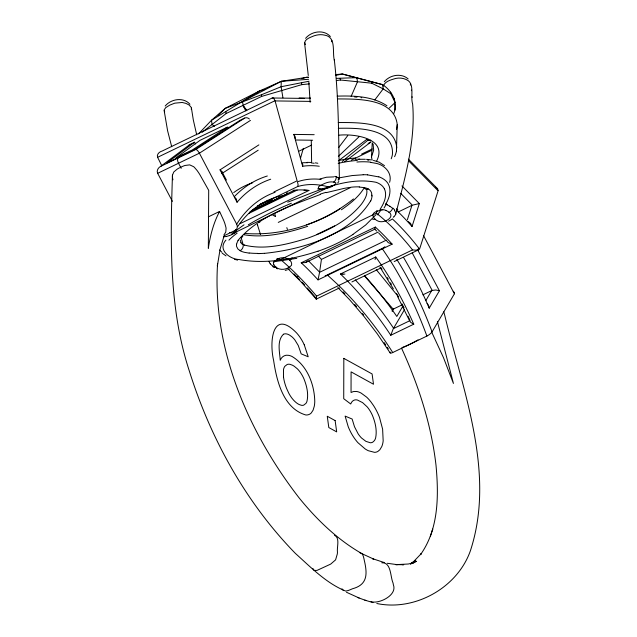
<?xml version="1.0" encoding="UTF-8"?>
<svg xmlns="http://www.w3.org/2000/svg" width="637" height="637" viewBox="0 0 637 637"><rect width="100%" height="100%" fill="white"/><g stroke="black" fill="none" stroke-linecap="round" stroke-linejoin="round"><path stroke-width="0.96" d="M371.936 195.153L371.912 195.965M316.207 298.936L316.597 296.149L412.529 249.911L416.909 250.245L419.52 249.059A198.019 109.675 68.6 0 0 392.257 218.81M393.738 113.681C398.587 102.541 392.113 90.876 382.606 84.665L342.34 74.003L335.556 74.617M219.526 211.556C213.506 222.966 210.186 235.618 208.339 248.326L208.705 190.352L199.795 174.538A56.9 49.797 55.7 0 0 197.008 170.398L194.444 167.412A11.689 10.232 55.7 0 0 193.64 166.695L189.707 164.872L185.009 165.469A42.408 37.113 55.7 0 0 181.322 166.958L179.96 167.603A45.888 40.163 55.7 0 0 177.19 169.124L173.821 171.942L172.444 175.175C170.429 240.73 168.614 307.822 189.324 370.981C210.521 438.582 245.802 502.561 295.433 553.457C310.713 567.153 326.423 583.388 345.692 591.072C348.089 590.786 350.294 589.703 352.476 588.763C368.258 584.575 367.302 573.133 364.165 559.764A55.594 40.434 -61.1 0 0 363.815 558.116C363.416 556.547 362.994 554.899 361.912 553.641C337.411 539.627 316.788 519.673 299.079 497.847C247.968 431.751 212.057 348.423 217.583 263.599L217.368 265.947L220.115 249.139L223.961 236.375M396.445 150.937L397.241 124.581C394.231 98.098 357.413 99.069 337.905 98.926M396.803 148.015C394.478 121.269 357.54 122.583 338.263 122.535M397.241 124.581L396.58 129.55M308.443 77.077L281.299 81.313L281.1 86.728L282.932 97.787M372.239 142.831L371.506 157.044L372.151 160.198M305.338 44.622C302.702 39.613 310.522 37.36 313.985 35.847C317.457 34.669 321.263 34.239 324.838 35.194C336.519 37.113 332.1 52.242 334.353 60.348M331.893 40.457L331.543 41.803M164.672 112.016L164.211 109.795L165.7 107.669L169.729 105.129L174.809 103.154L182.19 102.469L185.932 103.385L189.181 105.057L191.339 107.542L193.33 120.043L196.706 134.837M191.434 108.186L191.235 109.198M371.514 156.79L373.672 150.173L373.115 144.464M383.291 86.17C384.891 81.146 391.349 79.76 395.872 78.399C400.124 77.539 404.734 78.279 408.341 80.756C414.488 85.597 410.316 97.453 412.641 104.046C415.738 141.78 404.726 178.416 395.633 214.558L393.992 216.739M410.594 83.877L410.324 85.063M172.444 175.175L172.412 176.935A11.689 10.232 55.7 0 0 172.531 177.978L172.938 179.817M376.905 210.393L376.586 212.543M236.574 244.162L236.486 245.189A29.103 13.074 -3.4 0 0 236.606 246.519L237.943 249.059L240.611 250.978A17.589 7.859 -3.2 0 0 244.481 252.324L249.099 253.128M318.213 255.994A217.878 104.492 64.3 0 1 321.438 259.402L319.583 272.15L308.65 261.011M376.491 213.092L280.527 259.53L276.92 258.59M389.621 182.325C392.631 172.531 383.713 164.099 374.556 163.088A39.144 21.284 -14.4 0 0 370.575 162.435M376.451 213.284L376.459 213.252A193.608 107.557 68.7 0 1 412.521 249.911L412.585 249.927M318.038 279.89L392.169 244.154A194.866 93.456 64.3 0 0 375.344 227.067L301.213 262.802A194.866 93.456 64.3 0 1 318.038 279.89L319.551 272.341L386.42 240.109M375.344 227.067L374.875 229.017M390.768 335.269L393.284 328.676L409.782 320.722L410.682 322.362L413.771 324.185L390.768 335.269L388.466 331.797A196.188 98.695 58.2 0 0 343.789 277.262L340.469 273.99L375.742 256.99L378.322 260.605A196.188 88.623 70.1 0 1 412.075 320.411L413.771 324.185M438.16 190.574L437.635 188.815L435.461 187.206M314.184 134.686L293.88 134.407L302.663 166.257L302.766 164.346L302.105 163.064M392.113 310.53L393.22 309.184A4.602 3.846 30.4 0 1 393.65 308.937L402.465 304.685M295.25 138.54L295.122 136.605L293.88 134.407M402.13 564.693L403.731 564.701L395.752 564.653L408.261 564.016L414.082 562.638L410.961 563.411L416.455 561.348L410.706 563.817L415.865 561.07L410.419 563.992L415.26 560.544L412.856 562.391L421.399 553.489L420.547 554.572C438.861 528.917 438.774 495.331 436.003 465.225C431.321 424.529 418.509 385.122 401.469 348.001M375.082 259.546L375.742 256.99M300.616 157.888L303.3 148.349M395.633 214.558L395.625 212.535L394.454 210.298M407.393 219.669L411.932 205.361L398.571 211.81M396.509 210.266A211.914 117.367 68.6 0 1 409.312 223.483L412.035 226.549L419.329 203.569L401.955 185.932M432.443 530.016L432.754 529.084L430.357 536.338M316.422 298.888L316.485 298.721A198.266 79.251 60.4 0 0 307.313 288.004M232.425 233.779L332.267 185.486M387.742 200.321C389.924 195.4 391.062 189.356 388.451 184.356A35.393 19.309 -15 0 0 378.88 176.791M351.122 96.402L357.468 81.862L356.895 77.642L336.4 78.375M307.759 260.875L305.362 262.563L301.213 262.802M370.63 200.918C349.172 235.491 302.901 249.409 264.522 253.359M387.471 200.958L385.815 204.111M376.387 161.567C388.65 138.245 354.22 133.563 339.043 135.187M273.591 262.5L275.08 260.875A16.554 10.303 0 0 1 276.944 259.745M396.811 259.402A202.001 89.395 71.8 0 1 432.069 331.885L454.452 293.737L454.404 292.606L453.257 291.276M392.169 311.461L393.65 308.937M402.751 306.357L396.827 316.454A219.638 110.384 58.4 0 0 364.635 275.694M404.479 309.678L393.578 328.246A200.743 100.885 58.4 0 0 355.263 279.858M425.771 300.696L431.695 290.599A4.602 3.846 30.4 0 1 432.165 290.408L435.923 289.986L439.411 290.783L429.211 308.165L427.085 303.276A216.07 95.622 71.8 0 0 403.547 257.483M384.079 207.933L386.293 204.182M237.991 240.412C258.757 215.991 291.372 205.496 320.507 194.42M364.125 187.955C358.575 197.032 350.055 203.848 341.392 209.772M338.828 181.457L337.69 183.026M224.105 235.746L235.204 230.395L235.666 229.646M221.995 173.288L221.947 171.592L220.044 169.84L258.885 144.886M380.042 209.39C383.904 203.522 387.583 195.686 384.39 188.751M225.92 240.117C217.241 249.545 229.678 259.227 239.162 259.538C265.541 264.347 292.877 259.41 318.038 251.145M272.206 97.987L273.576 98.018L275.017 100.71L157.618 157.299C156.423 154.52 159.393 151.678 162.077 151.08L272.206 97.987L304.247 98.416M241.574 237.84L242.92 235.977M338.796 147.378L347.794 135.522M374.787 99.945L383.187 88.885L382.606 84.665L342.34 74.003L335.627 75.389M165.174 106.045C170.939 98.878 183.512 96.856 189.937 104.245M384.294 81.743C389.844 74.927 401.278 72.769 408.134 78.916M305.593 38.339C311.382 31.189 323.907 29.198 330.356 36.54M220.044 169.84L237.06 202.232L239.289 199.747A216.07 126.285 64.9 0 1 270.701 179.212M376.149 214.55L365.694 224.98L352.906 234.4M198.513 133.889L211.484 120.282L225.235 108.338L259.291 91.099L281.299 81.313L308.579 79.299M250.413 211.492L294.429 190.272A194.866 93.456 64.3 0 1 308.945 190.463L240.173 223.619M223.913 234.942L225.769 232.099L226.071 228.388A14.038 12.286 55.7 0 0 225.896 227.266L224.909 223.698A55.586 48.651 55.7 0 0 223.587 220.211L219.582 211.444L208.331 216.875M218.149 115.297L225.235 108.338L261.425 94.77L281.1 86.728L309.049 81.241M338.366 156.399L359.172 136.644M389.311 108.027L395.051 102.581L390.847 93.743L390.624 92.158M294.374 190.328L293.163 190.248M257.276 206.014L297.622 186.561L298.132 184.77L297.447 181.792A198.019 98.775 71.2 0 1 321.128 179.427M342.26 161.448L368.297 139.885M233.19 232.664L244.027 224.813M353.463 198.951C323.461 222.91 283.831 236.255 245.356 233.484M297.622 186.561L297.638 186.553A193.608 96.641 71.4 0 1 328.74 186.983L328.796 186.967M202.224 132.185L226.159 113.521L261.648 96.41L301.771 84.649L309.407 83.861M256.217 93.496L259.291 91.099L264.96 89.435M393.801 216.898L393.308 217.257M338.319 160.882L366.769 139.376M172.396 201.356L157.657 173.312C156.32 170.692 158.334 167.555 160.572 166.44L189.993 144.44L194.58 142.234L195.471 143.93M194.58 142.234L166.886 162.937L194.174 149.783L240.053 120.313L244.64 118.1A4.618 4.045 55.7 0 1 249.401 119.023M344.713 161.687L370.822 142.139M283.409 334.282C276.665 340.954 279.762 351.942 280.224 360.319C281.355 357.078 284.635 354.634 288.147 355.287A28.45 13.64 64.3 0 1 292.025 356.465C307.257 365.527 314.455 384.422 314.766 401.533A36.946 17.717 64.3 0 1 314.272 406.263L313.078 410.196L311.246 412.975A27.534 13.21 64.3 0 1 308.794 414.568A28.378 13.608 64.3 0 1 305.8 414.974C283.266 408.421 276.641 380.822 273.615 360.407C269.172 341.551 272.485 308.212 296.579 332.92A24.732 11.864 64.3 0 1 304.223 344.721M418.023 339.792L417.617 340.062M227.282 127.201L192.398 149.91L176.019 157.801L199.994 140.355L227.282 127.201L229.185 127.551M244.64 118.1L195.885 149.416L160.572 166.44M250.445 120.401L199.397 153.191L157.657 173.312M221.899 173.503L258.192 150.189M334.107 185.08L335.651 183.846A5.144 1.696 -17 0 0 335.667 182.708C329.862 180.263 323.747 183.639 318.787 186.53C315.721 191.283 330.89 188.019 332.267 186.115M214.398 126.349L212.057 124.494L211.484 120.282L259.291 91.099M417.012 340.453L413.031 342.698A44.2 11.88 -34.5 0 1 410.148 344.139L409.48 344.466A40.919 10.996 -34.5 0 1 405.984 346.066L402.942 347.165M391.771 219.423L388.61 221.15M368.154 143.468L370.702 141.963M276.904 259.721C281.554 255.517 292.789 258.359 291.587 265.175C287 270.407 277.692 271.251 273.767 264.61M281.299 81.313L242.554 101.442L243.127 105.654L245.874 110.926M306.102 262.301L374.787 229.193M361.569 154.122L372.215 148.97M299.159 151.088L311.628 145.077M273.99 191.968L297.121 180.82L275.08 100.925L310.792 101.402M351.282 160.158L371.897 150.221M252.292 209.892L272.58 200.114L269.785 200.766A196.188 110.058 64.7 0 0 260.127 204.127M249.784 212.057L285.177 194.994L276.617 197.024A197.478 115.878 64.9 0 0 237.832 226.35M249.003 213.299L297.153 190.089M278.258 222.409L350.414 187.628M316.82 234.488L334.616 225.904M321.438 259.402L378.259 232.003M384.875 246.734A4.563 1.226 -34.5 0 1 382.136 248.478L327.291 274.897L337.403 284.221A197.478 100.678 56.2 0 1 391.691 350.883L392.742 352.532L426.886 336.073A4.881 1.314 -34.5 0 0 432.005 331.917M417.124 249.736L419.799 248.446L438.097 190.797L408.421 160.667M316.286 299.119L339.449 287.956M351.903 281.944L381.006 267.914M394.184 261.568L418.74 249.728M422.88 294.843L431.695 290.599M231.502 234.687C233.094 233.89 238.771 231.812 235.34 230.076M288.394 269.419L289.373 268.989M287.725 202.128C315.49 192.079 345.62 176.25 376.133 182.309A29.39 16.275 -15.9 0 1 384.326 188.767M377.669 211.15C367.963 213.299 375.297 222.074 381.428 221.732C388.14 221.668 396.405 214.725 386.006 210.505M320.013 178.949L326.478 177.229L333.852 176.887M229.272 235.618L226.43 236.502M272.58 200.114L270.263 200.663M307.695 226.318C287.454 232.919 265.613 238.246 244.242 234.814M287.343 269.809L285.225 270.391M301.787 78.638L306.508 77.252L308.451 77.451M326.192 192.669L343.884 188.425A58.508 29.668 -12.1 0 1 348.367 187.668L350.581 187.445M379.915 210.337L382.813 209.844M309.359 98.416L310.538 98.202M308.945 190.463L303.992 190.152M338.693 177.946L352.126 175.565L363.162 174.777M381.786 562.797C391.381 562.145 390.21 576.7 393.021 582.943A55.61 45.283 -75.8 0 1 393.379 584.806C397.536 595.396 378.569 604.346 371.029 601.607M296.802 258.359L273.806 261.759M302.663 166.257L304.98 165.962A211.914 105.702 71.2 0 1 319.248 166.241M336.495 80.549L340.413 80.007L371.69 83.184L383.187 88.885L390.847 93.743M419.329 203.569L412.37 205.178L400.665 193.298M338.295 128.292C356.37 128.005 394.494 127.376 392.408 154.632A89.546 43.961 -7.8 0 1 391.214 158.764M337.188 96.139C354.029 95.63 372.374 96.155 386.922 105.726M358.766 159.274L365.351 159.282M260.015 253.558L257.794 253.59M342.945 274.221L340.524 274.006M296.062 140.013L312.648 140.236M299.143 97.979L310.299 98.138M307.042 162.371L311.135 162.475M334.513 535.271C340.262 537.939 336.694 547.159 337.459 552.311A55.61 33.817 -50.5 0 1 337.323 553.903L335.588 559.859L330.691 564.095L317.019 570.402L314.192 570.433L312.775 568.435M359.276 187.063L364.452 187.644A17.446 9.268 -12.6 0 1 367.724 188.727L368.218 188.982A4.602 3.352 -61.1 0 1 364.563 188.226M196.021 149.408L197.542 150.459L199.285 152.984L236.693 224.176A202.001 118.052 64.9 0 1 275.073 192.294M367.597 174.88L378.736 176.903M354.554 96.951L356.999 97.174M359.786 552.693L373.76 559.127L372.446 558.641L384.382 562.598M397.313 564.669L387.288 563.283M367.597 160.038L368.815 160.198M368.512 159.529L371.045 159.895M360.988 97.66L361.768 97.772M315.291 162.857L317.823 163.247M376.817 603.51C415.021 611.448 457.398 587.72 470.385 550.806C495.889 472.893 462.964 391.293 444.777 315.498L443.774 311.812M392.105 244.138L388.22 242.649L386.436 240.507M234.52 259.331L237.625 260.111M373.465 160.397L379.214 162.22L384.469 165.612M364.802 600.11L373.059 602.634M234.742 197.422L236.335 198.983L237.06 202.232M408.317 221.66L410.523 223.348L412.02 226.485M277.453 268.83L276.426 268.424M346.464 592.251L359.093 597.992M244.512 245.11C265.51 250.341 287.709 244.186 307.854 238.127C327.856 230.881 348.089 220.8 361.657 203.888C364.515 199.811 367.844 194.826 366.697 189.571M386.985 204.883L388.299 205.425A15.041 8.958 5.3 0 1 389.812 206.269M357.779 597.514L366.148 600.603M338.303 177.811L336.161 177.174A4.602 3.695 -80.1 0 1 333.629 182.015M272.501 214.908L275.55 216.588A278.56 82.452 -87.7 0 1 274.666 213.618M389.86 206.237L392.631 208.307A4.602 2.811 -46.9 0 1 388.92 212.495M226.031 255.907L222.202 253.2M343.415 590.61L342.013 588.835M427.124 303.459L428.55 305.378L429.211 308.165M338.972 178.233L339.306 178.599A9.491 2.381 -12 0 1 338.008 179.897M221.891 252.276L219.654 249.991M437.117 188.281L408.405 159.139M287.685 268.44L300.855 281.626L316.231 299.111M396.54 208.761L397.902 210.059M374.739 229.177L376.69 231.048M337.857 287.55L349.888 300.035L364.014 316.462L377.311 333.884L390.17 352.946M378.768 233.078L385.202 239.687M364.42 275.845L393.22 309.184M270.295 263.869L272.668 266.139A4.602 2.628 -51.6 0 0 275.972 266.943M380.799 267.675L382.049 269.204M376.268 269.634L398.635 296.993M246.861 110.297L243.127 105.654L246.376 110.623M382.144 248.454L389.35 259.179A197.478 87.205 72 0 1 426.217 334.242L426.886 336.073M379.939 267.07L393.379 288.935M240.993 242.657L240.245 239.942M423.454 235.475L454.428 293.784M417.482 249.497L439.411 290.783M412.203 252.817L432.165 290.408M222.09 171.91L226.406 180.088M181.195 168.327L178.527 163.255A4.602 2.206 64.3 0 1 178.233 157.928M397.639 296.643L409.615 320.825M431.655 332.06L443.479 357.628L453.433 383.442L437.396 321.534M157.713 157.506L161.687 165.524M372.741 143.564L372.94 144.01M304.239 344.736L308.197 356.784L301.182 353.869L298.267 345.501L294.907 339.999A15.495 7.437 64.3 0 0 291.945 336.822L289.851 335.285A20.097 9.635 64.3 0 0 288.465 334.536A18.123 8.687 64.3 0 0 283.401 334.274M269.109 261.711L269.523 262.683A15.041 10.081 -3.8 0 0 270.271 263.877M286.825 227.648L287.383 229.408M260.517 234.535L257.372 224.582L257.611 225.347M171.695 146.685L167.619 130.848L164.123 110.472M241.112 237.482L243.095 244.465A4.602 3.352 -61.1 0 1 240.117 250.731M394.972 110.09L394.622 103.871M371.467 81.592L371.69 83.184M340.19 78.383L340.413 80.007M301.548 83.009L301.771 84.649M261.425 94.77L261.648 96.41M225.936 111.881L226.159 113.521M304.558 42.798L308.276 75.469M283.529 377.176L283.505 369.579A19.03 9.125 64.3 0 1 284.858 366.283L287.152 364.499A18.473 8.862 64.3 0 1 290.074 364.356L292.367 365.184A24.087 11.554 64.3 0 1 294.262 366.283L297.296 368.775A17.159 8.225 64.3 0 1 300.6 372.78L301.11 373.561A18.847 9.037 64.3 0 1 302.591 376.061A18.338 8.799 64.3 0 1 303.897 378.736C306.731 385.767 308.698 393.746 306.97 401.286A19.373 9.292 64.3 0 1 305.935 403.388L303.706 405.148A16.57 7.947 64.3 0 1 301.349 405.283L299.143 404.527A19.269 9.244 64.3 0 1 291.993 398.26A18.736 8.99 64.3 0 1 288.72 393.077L286.546 388.331A27.686 13.281 64.3 0 1 283.513 377.176M334.298 59.83C338.932 99.364 338.534 139.208 339.41 178.933M411.414 90.08L411.47 90.653M412.099 96.768L412.155 97.342M308.849 82.277L310.139 102.262M394.478 98.361L394.526 100.2M311.636 163.12L311.27 140.546M334.186 185.088A16.554 5.645 -14.3 0 1 332.339 186.131M320.045 188.695A4.602 3.711 -79.6 0 1 317.584 188.878M334.72 176.409A20.79 6.458 -15.2 0 1 336.933 176.823M338.868 179.865A10.343 2.484 -13.4 0 1 338.589 180.112M338.223 177.834A15.041 4.308 -10.9 0 1 338.916 178.249M226.438 236.415A5.144 1.537 -13.6 0 1 223.531 236.725M231.565 234.711A16.554 5.645 -14.3 0 1 229.328 235.65M273.83 264.594A5.144 3.217 3.4 0 1 273.52 262.484M292.088 257.778A4.602 2.652 -51.3 0 1 289.532 260.127M275.224 267.381A20.79 13.417 1.5 0 1 273.026 265.94M269.188 261.696A9.491 6.609 -2.2 0 1 269.093 261.433M382.813 209.748A5.144 3.384 -0.4 0 1 386.054 210.465M377.701 211.173A16.554 10.303 0 0 1 379.939 210.369M374.946 218.961A4.602 2.795 -47.4 0 1 372.653 219.239M392.997 208.156A20.79 13.353 1.8 0 1 394.773 210.21M385.688 203.991A9.491 5.86 7.5 0 1 387.304 204.533M396.509 150.929A93.129 45.506 -7.9 0 1 394.598 156.694M370.742 140.188A4.602 3.344 -61.1 0 1 367 139.288M259.944 222.042A89.546 43.961 -7.8 0 1 258.829 222.114M302.742 162.761A216.548 107.94 71.1 0 1 307.575 162.73M312.496 163.08A216.548 107.94 71.1 0 1 314.16 163.279M229.591 232.497A193.664 87.954 57.3 0 1 232.808 233.222M188.138 146.534A4.618 4.045 55.7 0 1 190.001 144.456M233.739 192.573A219.638 122.814 64.7 0 1 252.746 182.7M236.638 224.208A4.881 4.276 55.7 0 1 235.22 230.427M287.128 192.398A4.563 3.989 55.7 0 1 285.201 195.041M270.136 200.44A5.821 5.629 43.1 0 1 267.046 200.329M234.575 196.395A220.601 128.459 64.9 0 1 267.333 175.987M368.353 188.902A20.225 10.702 -12.5 0 1 371.745 195.177M350.605 187.27A35.919 19.062 -12.6 0 1 359.379 186.872M320.252 194.102A104.548 44.447 -12.5 0 1 325.969 192.342M236.638 244.162A45.291 20.201 -4.6 0 1 238.222 240.428M257.834 253.399A35.807 16.036 -3.3 0 1 249.21 252.969M264.522 253.311A57.768 27.28 -3.6 0 1 260.023 253.51M372.032 195.949A44.152 23.537 -11.2 0 1 370.798 200.91M244.576 245.086A12.079 5.024 -0.1 0 1 243.159 244.441M242.832 244.544A13.21 5.677 -2.2 0 1 240.897 242.665M352.978 234.456A161.487 107.677 3.5 0 1 318.094 251.217M381.157 209.589A101.793 60.985 -4.8 0 1 377.415 214.86M248.303 224.805A158.294 43.388 -16.7 0 1 291.364 203.243M228.938 240.165A91.959 34.661 -10 0 1 237.163 233.11M363.194 174.721A45.49 24.803 -14.7 0 1 367.637 174.825M355.143 159.393A45.975 25.241 -15.6 0 1 359.714 159.139M366.498 159.338A45.975 25.241 -15.6 0 1 368.027 159.481M338.542 160.588A69.791 36.468 -14.6 0 1 355.621 157.984M356.887 162.021A49.471 26.921 -14.4 0 1 370.782 162.164M338.191 163.351A73.812 39.12 -13.9 0 1 357.373 160.428M244.616 234.504A14.054 5.773 0.2 0 1 244.019 234.376M339.975 208.936A144.066 88.615 -0.3 0 1 306.429 224.917M387.352 277.605A200.743 90.812 70 0 1 388.252 279.086M390.489 282.828A200.743 90.812 70 0 1 391.373 284.341M396.588 293.585A200.743 90.812 70 0 1 397.862 295.942M402.035 303.921A200.743 90.812 70 0 1 404.065 307.974M408.03 316.191A200.743 90.812 70 0 1 409.949 320.355M392.734 352.548A4.881 1.314 -34.5 0 1 390.33 352.07M343.104 291.85A202.001 102.86 56.4 0 1 344.967 293.784M354.737 304.478A202.001 102.86 56.4 0 1 356.537 306.548M362.453 313.571A202.001 102.86 56.4 0 1 363.623 314.997M384.167 342.626A202.001 102.86 56.4 0 1 385.727 344.951M387.28 347.292A202.001 102.86 56.4 0 1 388.307 348.861M327.179 275.08A4.563 1.314 -35.2 0 1 325.165 275.542M344.92 274.053A5.821 3.711 6.7 0 1 342.961 274.077M294.063 273.91A198.258 79.251 60.4 0 1 295.385 275.248A198.266 79.251 60.4 0 1 299.374 279.364M302.026 282.183A198.266 79.251 60.4 0 1 304.669 285.065M280.527 259.53A193.664 77.037 60.3 0 1 316.605 296.149M298.594 276.347A4.602 2.341 -44.6 0 1 295.393 275.495M343.821 358.368L343.725 398.706L350.732 403.993A21.722 10.415 64.3 0 1 354.26 400.116A18.648 8.942 64.3 0 1 357.405 400.028L362.58 402.616L367.143 406.836A17.804 8.536 64.3 0 1 369.962 410.722A18.847 9.037 64.3 0 1 372.35 415.228C375.281 422.267 377.16 430.23 375.655 437.834A21.387 10.256 64.3 0 1 374.309 440.716L372.741 442.158A18.68 8.958 64.3 0 1 370.28 442.755L365.909 441.353L361.545 438.017A17.103 8.201 64.3 0 1 358.137 433.821L354.49 426.75L352.134 419.027L345.111 416.104L348.232 426.734A27.63 13.25 64.3 0 0 351.791 434.108A29.015 13.918 64.3 0 0 353.209 436.449A27.813 13.337 64.3 0 0 357.938 442.699L365.128 448.91A43.69 20.949 64.3 0 0 368.274 450.701L374.516 452.342A28.713 13.767 64.3 0 0 377.821 451.466L379.843 449.77L381.762 446.585A34.884 16.729 64.3 0 0 383.171 440.828L382.614 429.139L379.525 417.45A29.485 14.141 64.3 0 0 376.427 410.547L375.703 409.201A32.455 15.567 64.3 0 0 373.362 405.323L370.909 401.875A27.096 12.995 64.3 0 0 366.633 397.138L361.171 393.117A28.283 13.568 64.3 0 0 356.433 391.452L353.344 391.588L351.043 392.488L351.083 371.873L373.505 384.238L372.096 373.951L343.821 358.368M335.134 420.587L327.259 416.248L328.811 427.554L336.686 431.894L335.134 420.587"/></g></svg>
